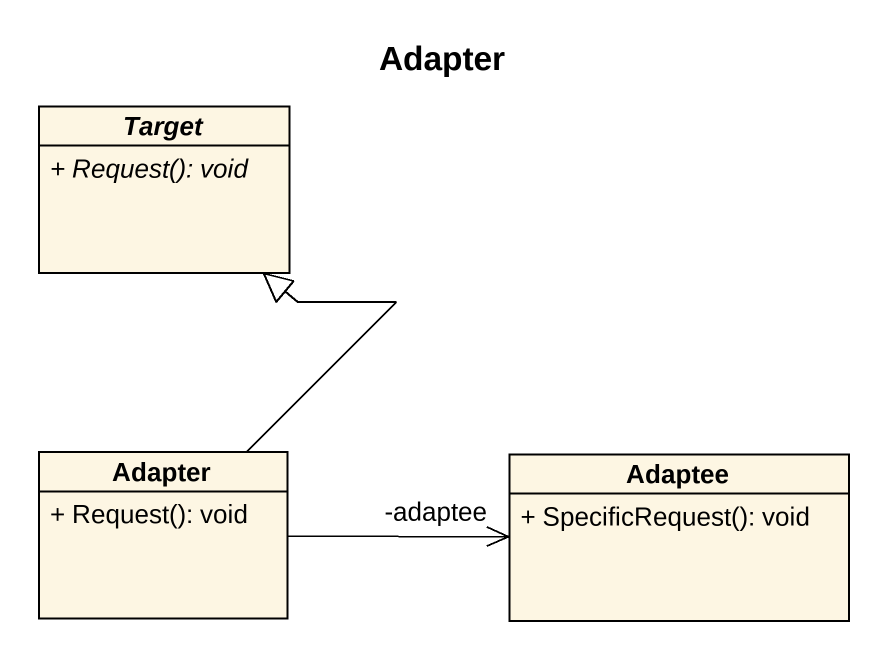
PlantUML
@startuml
title Adapter
hide circle
hide empty members
skinparam classAttributeIconSize 0
abstract class Target {
  {abstract} + Request(): void
}
class Adapter {
  + Request(): void
}
class Adaptee {
  + SpecificRequest(): void
}
Adapter -up-|> Target
Adapter -right-> "-adaptee" Adaptee
@enduml
